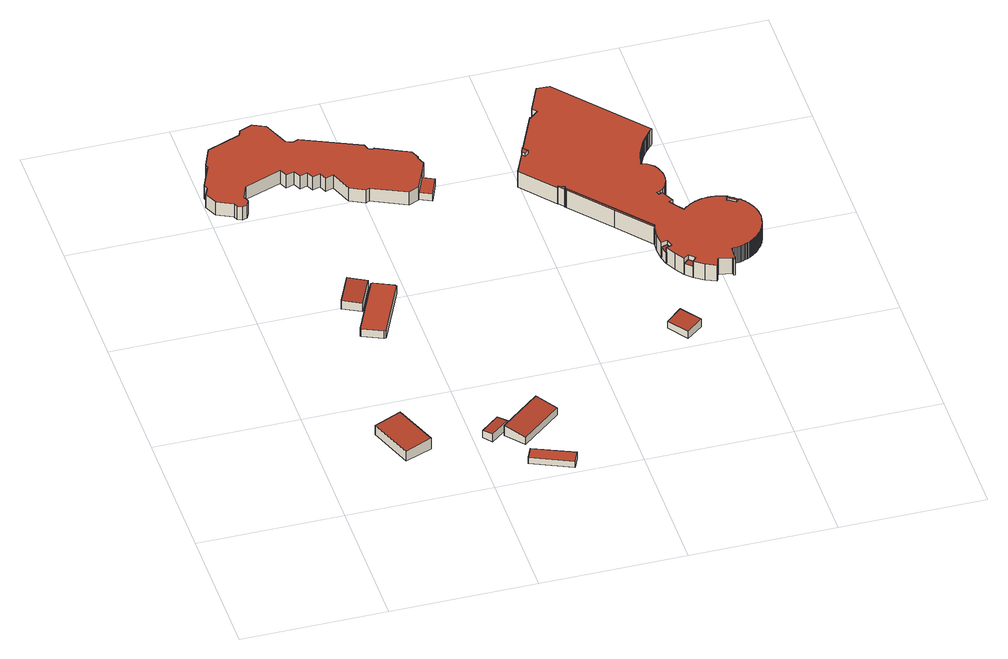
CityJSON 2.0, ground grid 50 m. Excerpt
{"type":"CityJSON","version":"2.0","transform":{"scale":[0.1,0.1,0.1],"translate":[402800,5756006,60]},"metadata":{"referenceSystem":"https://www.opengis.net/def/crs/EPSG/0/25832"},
"CityObjects":{
"building1":{"type":"Building","attributes":{"Gemeindeschluessel":"05515000","Geometrietyp2DReferenz":"3000","function":"31001_3200","roofType":"2100","measuredHeight":4.38},"geometry":[{"type":"Solid","lod":"2","boundaries":[[[[0,1,2,3]],[[4,5,1,0]],[[6,7,5,4]],[[3,2,7,6]],[[4,0,3,6]],[[1,5,7,2]]]],"semantics":{"surfaces":[{"type":"WallSurface"},{"type":"RoofSurface"},{"type":"GroundSurface"}],"values":[[0,0,0,0,1,2]]}}]},
"building2":{"type":"Building","attributes":{"Gemeindeschluessel":"05515000","Geometrietyp2DReferenz":"3000","function":"31001_3200","roofType":"2100","measuredHeight":3.52},"geometry":[{"type":"Solid","lod":"2","boundaries":[[[[8,9,10,11]],[[12,13,9,8]],[[14,15,13,12]],[[11,10,15,14]],[[12,8,11,14]],[[9,13,15,10]]]],"semantics":{"surfaces":[{"type":"WallSurface"},{"type":"RoofSurface"},{"type":"GroundSurface"}],"values":[[0,0,0,0,1,2]]}}]},
"building3":{"type":"Building","attributes":{"Gemeindeschluessel":"05515000","Geometrietyp2DReferenz":"3000","function":"31001_3200","roofType":"2100","measuredHeight":3.23},"geometry":[{"type":"Solid","lod":"2","boundaries":[[[[16,17,18,19]],[[20,21,17,16]],[[22,23,21,20]],[[19,18,23,22]],[[20,16,19,22]],[[17,21,23,18]]]],"semantics":{"surfaces":[{"type":"WallSurface"},{"type":"RoofSurface"},{"type":"GroundSurface"}],"values":[[0,0,0,0,1,2]]}}]},
"building4":{"type":"Building","attributes":{"Gemeindeschluessel":"05515000","Geometrietyp2DReferenz":"3000","function":"31001_3200","roofType":"1000","measuredHeight":3.07},"geometry":[{"type":"Solid","lod":"2","boundaries":[[[[24,25,26,27]],[[28,29,25,24]],[[30,31,29,28]],[[32,33,31,30]],[[34,35,33,32]],[[36,37,35,34]],[[38,39,37,36]],[[27,26,39,38]],[[36,34,32,30,28,24,27,38]],[[25,29,31,33,35,37,39,26]]]],"semantics":{"surfaces":[{"type":"WallSurface"},{"type":"RoofSurface"},{"type":"GroundSurface"}],"values":[[0,0,0,0,0,0,0,0,1,2]]}}]},
"building5":{"type":"Building","attributes":{"Gemeindeschluessel":"05515000","Geometrietyp2DReferenz":"3000","function":"31001_3200","roofType":"1000","measuredHeight":2.64},"geometry":[{"type":"Solid","lod":"2","boundaries":[[[[40,41,42,43]],[[44,45,41,40]],[[46,47,45,44]],[[43,42,47,46]],[[44,40,43,46]],[[41,45,47,42]]]],"semantics":{"surfaces":[{"type":"WallSurface"},{"type":"RoofSurface"},{"type":"GroundSurface"}],"values":[[0,0,0,0,1,2]]}}]},
"building6":{"type":"Building","attributes":{"Gemeindeschluessel":"05515000","Geometrietyp2DReferenz":"3000","function":"31001_3200","roofType":"2100","measuredHeight":4.05},"geometry":[{"type":"Solid","lod":"2","boundaries":[[[[48,49,50,51]],[[52,53,49,48]],[[54,55,53,52]],[[51,50,55,54]],[[52,48,51,54]],[[49,53,55,50]]]],"semantics":{"surfaces":[{"type":"WallSurface"},{"type":"RoofSurface"},{"type":"GroundSurface"}],"values":[[0,0,0,0,1,2]]}}]},
"building7":{"type":"Building","attributes":{"Gemeindeschluessel":"05515000","Geometrietyp2DReferenz":"3000","function":"31001_3200","roofType":"1000","measuredHeight":5.35},"address":[{"country":"Germany","locality":"Münster","thoroughfareNumber":"317","thoroughfareName":"Sentruper Straße"}],"geometry":[{"type":"Solid","lod":"2","boundaries":[[[[56,57,58,59]],[[60,61,57,56]],[[62,63,61,60]],[[64,65,63,62]],[[66,67,65,64]],[[68,69,67,66]],[[70,71,69,68]],[[72,73,71,70]],[[74,75,73,72]],[[76,77,75,74]],[[78,79,77,76]],[[80,81,79,78]],[[82,83,81,80]],[[84,85,83,82]],[[86,87,85,84]],[[88,89,87,86]],[[90,91,89,88]],[[92,93,91,90]],[[94,95,93,92]],[[96,97,95,94]],[[98,99,97,96]],[[100,101,99,98]],[[102,103,101,100]],[[104,105,103,102]],[[106,107,105,104]],[[108,109,107,106]],[[110,111,109,108]],[[112,113,111,110]],[[114,115,113,112]],[[116,117,115,114]],[[118,119,117,116]],[[120,121,119,118]],[[122,123,121,120]],[[124,125,123,122]],[[126,127,125,124]],[[128,129,127,126]],[[130,131,129,128]],[[132,133,131,130]],[[134,135,133,132]],[[136,137,135,134]],[[138,139,137,136]],[[140,141,139,138]],[[142,143,141,140]],[[59,58,143,142]],[[140,138,136,134,132,130,128,126,124,122,120,118,116,114,112,110,108,106,104,102,100,98,96,94,92,90,88,86,84,82,80,78,76,74,72,70,68,66,64,62,60,56,59,142]],[[57,61,63,65,67,69,71,73,75,77,79,81,83,85,87,89,91,93,95,97,99,101,103,105,107,109,111,113,115,117,119,121,123,125,127,129,131,133,135,137,139,141,143,58]]]],"semantics":{"surfaces":[{"type":"WallSurface"},{"type":"RoofSurface"},{"type":"GroundSurface"}],"values":[[0,0,0,0,0,0,0,0,0,0,0,0,0,0,0,0,0,0,0,0,0,0,0,0,0,0,0,0,0,0,0,0,0,0,0,0,0,0,0,0,0,0,0,0,1,2]]}}]},
"building8":{"type":"Building","attributes":{"Gemeindeschluessel":"05515000","Geometrietyp2DReferenz":"3000","function":"31001_3200","roofType":"1000","measuredHeight":2.86},"geometry":[{"type":"Solid","lod":"2","boundaries":[[[[144,145,146,147]],[[148,149,145,144]],[[150,151,149,148]],[[147,146,151,150]],[[148,144,147,150]],[[145,149,151,146]]]],"semantics":{"surfaces":[{"type":"WallSurface"},{"type":"RoofSurface"},{"type":"GroundSurface"}],"values":[[0,0,0,0,1,2]]}}]},
"building9":{"type":"Building","attributes":{"Gemeindeschluessel":"05515000","Geometrietyp2DReferenz":"3000","function":"31001_3200","roofType":"2100","measuredHeight":3.37},"geometry":[{"type":"Solid","lod":"2","boundaries":[[[[152,153,154,155]],[[156,157,153,152]],[[158,159,157,156]],[[155,154,159,158]],[[156,152,155,158]],[[153,157,159,154]]]],"semantics":{"surfaces":[{"type":"WallSurface"},{"type":"RoofSurface"},{"type":"GroundSurface"}],"values":[[0,0,0,0,1,2]]}}]},
"building10":{"type":"Building","attributes":{"Gemeindeschluessel":"05515000","Geometrietyp2DReferenz":"3000","function":"51009_1610","roofType":"1000","measuredHeight":7.42},"geometry":[{"type":"Solid","lod":"2","boundaries":[[[[160,161,162,163]],[[164,165,161,160]],[[166,167,165,164]],[[163,162,167,166]],[[164,160,163,166]],[[161,165,167,162]]]],"semantics":{"surfaces":[{"type":"WallSurface"},{"type":"RoofSurface"},{"type":"GroundSurface"}],"values":[[0,0,0,0,1,2]]}}]},
"building11":{"type":"Building","attributes":{"Gemeindeschluessel":"05515000","Geometrietyp2DReferenz":"3000","function":"51009_1610","roofType":"2100","measuredHeight":7.1},"geometry":[{"type":"Solid","lod":"2","boundaries":[[[[168,169,170,171]],[[172,173,169,168]],[[174,175,173,172]],[[171,170,175,174]],[[172,168,171,174]],[[169,173,175,170]]]],"semantics":{"surfaces":[{"type":"WallSurface"},{"type":"RoofSurface"},{"type":"GroundSurface"}],"values":[[0,0,0,0,1,2]]}}]},
"building12":{"type":"Building","attributes":{"Gemeindeschluessel":"05515000","Geometrietyp2DReferenz":"3000","function":"51009_1610","roofType":"1000","measuredHeight":7.19},"geometry":[{"type":"Solid","lod":"2","boundaries":[[[[176,177,178,179]],[[180,181,177,176]],[[182,183,181,180]],[[184,185,183,182]],[[186,187,185,184]],[[188,189,187,186]],[[179,178,189,188]],[[186,184,182,180,176,179,188]],[[177,181,183,185,187,189,178]]]],"semantics":{"surfaces":[{"type":"WallSurface"},{"type":"RoofSurface"},{"type":"GroundSurface"}],"values":[[0,0,0,0,0,0,0,1,2]]}}]},
"building13":{"type":"Building","attributes":{"Gemeindeschluessel":"05515000","Geometrietyp2DReferenz":"3000","function":"51009_1610","roofType":"2100","measuredHeight":4.82},"geometry":[{"type":"Solid","lod":"2","boundaries":[[[[190,191,192,193]],[[194,195,191,190]],[[196,197,195,194]],[[193,192,197,196]],[[194,190,193,196]],[[191,195,197,192]]]],"semantics":{"surfaces":[{"type":"WallSurface"},{"type":"RoofSurface"},{"type":"GroundSurface"}],"values":[[0,0,0,0,1,2]]}}]},
"building14":{"type":"Building","attributes":{"Gemeindeschluessel":"05515000","Geometrietyp2DReferenz":"3000","function":"51009_1610","roofType":"2100","measuredHeight":4.81},"geometry":[{"type":"Solid","lod":"2","boundaries":[[[[198,199,200,201]],[[202,203,199,198]],[[204,205,203,202]],[[201,200,205,204]],[[202,198,201,204]],[[199,203,205,200]]]],"semantics":{"surfaces":[{"type":"WallSurface"},{"type":"RoofSurface"},{"type":"GroundSurface"}],"values":[[0,0,0,0,1,2]]}}]},
"building15":{"type":"Building","attributes":{"name":"Westfälisches Pferdemuseum","Gemeindeschluessel":"05515000","Geometrietyp2DReferenz":"3000","function":"31001_3034","roofType":"1000","measuredHeight":6.66},"address":[{"country":"Germany","locality":"Münster","thoroughfareNumber":"311","thoroughfareName":"Sentruper Straße"}],"geometry":[{"type":"Solid","lod":"2","boundaries":[[[[206,207,208,209]],[[210,211,207,206]],[[212,213,211,210]],[[214,215,213,212]],[[216,217,215,214]],[[218,219,217,216]],[[220,221,219,218]],[[222,223,221,220]],[[224,225,223,222]],[[226,227,225,224]],[[228,229,227,226]],[[230,231,229,228]],[[232,233,231,230]],[[234,235,233,232]],[[236,237,235,234]],[[238,239,237,236]],[[240,241,239,238]],[[242,243,241,240]],[[244,245,243,242]],[[246,247,245,244]],[[248,249,247,246]],[[250,251,249,248]],[[252,253,251,250]],[[254,255,253,252]],[[256,257,255,254]],[[258,259,257,256]],[[260,261,259,258]],[[262,263,261,260]],[[264,265,263,262]],[[266,267,265,264]],[[268,269,267,266]],[[270,271,269,268]],[[272,273,271,270]],[[274,275,273,272]],[[276,277,275,274]],[[278,279,277,276]],[[280,281,279,278]],[[282,283,281,280]],[[284,285,283,282]],[[286,287,285,284]],[[288,289,287,286]],[[290,291,289,288]],[[292,293,291,290]],[[294,295,293,292]],[[296,297,295,294]],[[298,299,297,296]],[[300,301,299,298]],[[302,303,301,300]],[[304,305,303,302]],[[306,307,305,304]],[[308,309,307,306]],[[310,311,309,308]],[[312,313,311,310]],[[314,315,313,312]],[[316,317,315,314]],[[318,319,317,316]],[[320,321,319,318]],[[322,323,321,320]],[[324,325,323,322]],[[326,327,325,324]],[[328,329,327,326]],[[330,331,329,328]],[[332,333,331,330]],[[334,335,333,332]],[[336,337,335,334]],[[338,339,337,336]],[[340,341,339,338]],[[342,343,341,340]],[[344,345,343,342]],[[346,347,345,344]],[[348,349,347,346]],[[350,351,349,348]],[[352,353,351,350]],[[354,355,353,352]],[[356,357,355,354]],[[358,359,357,356]],[[360,361,359,358]],[[362,363,361,360]],[[364,365,363,362]],[[366,367,365,364]],[[368,369,367,366]],[[370,371,369,368]],[[372,373,371,370]],[[374,375,373,372]],[[376,377,375,374]],[[378,379,377,376]],[[380,381,379,378]],[[382,383,381,380]],[[384,385,383,382]],[[386,387,385,384]],[[388,389,387,386]],[[390,391,389,388]],[[392,393,391,390]],[[394,395,393,392]],[[396,397,395,394]],[[398,399,397,396]],[[400,401,399,398]],[[402,403,401,400]],[[404,405,403,402]],[[406,407,405,404]],[[408,409,407,406]],[[410,411,409,408]],[[412,413,411,410]],[[414,415,413,412]],[[416,417,415,414]],[[418,419,417,416]],[[420,421,419,418]],[[422,423,421,420]],[[424,425,423,422]],[[426,427,425,424]],[[428,429,427,426]],[[430,431,429,428]],[[432,433,431,430]],[[434,435,433,432]],[[436,437,435,434]],[[438,439,437,436]],[[440,441,439,438]],[[442,443,441,440]],[[444,445,443,442]],[[446,447,445,444]],[[448,449,447,446]],[[450,451,449,448]],[[452,453,451,450]],[[454,455,453,452]],[[456,457,455,454]],[[458,459,457,456]],[[460,461,459,458]],[[462,199,461,460]],[[463,200,199,462]],[[464,205,200,463]],[[465,203,205,464]],[[466,467,203,465]],[[468,197,467,466]],[[469,195,197,468]],[[470,191,195,469]],[[471,192,191,470]],[[472,473,192,471]],[[474,178,473,472]],[[475,189,178,474]],[[476,187,189,475]],[[477,185,187,476]],[[478,183,185,477]],[[479,181,183,478]],[[480,481,181,479]],[[482,483,481,480]],[[484,485,483,482]],[[486,487,485,484]],[[488,489,487,486]],[[490,491,489,488]],[[492,493,491,490]],[[494,495,493,492]],[[496,497,495,494]],[[498,499,497,496]],[[500,501,499,498]],[[502,503,501,500]],[[504,505,503,502]],[[506,507,505,504]],[[508,509,507,506]],[[510,511,509,508]],[[506,504,502,500,498,496,494,492,490,488,486,484,482,480,479,478,477,476,475,474,472,471,470,469,468,466,465,464,463,462,460,458,456,454,452,450,448,446,444,442,440,438,436,434,432,430,428,426,424,422,420,418,416,414,412,410,408,406,404,402,400,398,396,394,392,390,388,386,384,382,380,378,376,374,372,370,368,366,364,362,360,358,356,354,352,350,348,346,344,342,340,338,336,334,332,330,328,326,324,322,320,318,316,314,312,310,308,306,304,302,300,298,296,294,292,290,288,286,284,282,280,278,276,274,272,270,268,266,264,262,260,258,256,254,252,250,248,246,244,242,240,238,236,234,232,230,228,226,224,222,220,218,216,214,212,210,206,209,512,513,514,515,516,517,518,519,520,521,522,523,524,525,526,527,528,529,530,531,532,533,534,510,508]],[[535,536,537,538,539,540,541,542,543,544,545,546,547,548,549,550,551,552,553,554,555,556,557,208,207,211,213,215,217,219,221,223,225,227,229,231,233,235,237,239,241,243,245,247,249,251,253,255,257,259,261,263,265,267,269,271,273,275,277,279,281,283,285,287,289,291,293,295,297,299,301,303,305,307,309,311,313,315,317,319,321,323,325,327,329,331,333,335,337,339,341,343,345,347,349,351,353,355,357,359,361,363,365,367,369,371,373,375,377,379,381,383,385,387,389,391,393,395,397,399,401,403,405,407,409,411,413,415,417,419,421,423,425,427,429,431,433,435,437,439,441,443,445,447,449,451,453,455,457,459,461,199,200,205,203,467,197,195,191,192,473,178,189,187,185,183,181,481,483,485,487,489,491,493,495,497,499,501,503,505,507,509,511]],[[534,535,511,510]],[[533,536,535,534]],[[532,537,536,533]],[[531,538,537,532]],[[530,539,538,531]],[[529,540,539,530]],[[528,541,540,529]],[[527,542,541,528]],[[526,543,542,527]],[[525,544,543,526]],[[524,545,544,525]],[[523,546,545,524]],[[522,547,546,523]],[[521,548,547,522]],[[520,549,548,521]],[[519,550,549,520]],[[518,551,550,519]],[[517,552,551,518]],[[516,553,552,517]],[[515,554,553,516]],[[514,555,554,515]],[[513,556,555,514]],[[512,557,556,513]],[[209,208,557,512]]]],"semantics":{"surfaces":[{"type":"WallSurface"},{"type":"RoofSurface"},{"type":"GroundSurface"}],"values":[[0,0,0,0,0,0,0,0,0,0,0,0,0,0,0,0,0,0,0,0,0,0,0,0,0,0,0,0,0,0,0,0,0,0,0,0,0,0,0,0,0,0,0,0,0,0,0,0,0,0,0,0,0,0,0,0,0,0,0,0,0,0,0,0,0,0,0,0,0,0,0,0,0,0,0,0,0,0,0,0,0,0,0,0,0,0,0,0,0,0,0,0,0,0,0,0,0,0,0,0,0,0,0,0,0,0,0,0,0,0,0,0,0,0,0,0,0,0,0,0,0,0,0,0,0,0,0,0,0,0,0,0,0,0,0,0,0,0,0,0,0,0,0,0,0,0,0,0,0,0,0,0,0,0,0,0,0,0,0,1,2,0,0,0,0,0,0,0,0,0,0,0,0,0,0,0,0,0,0,0,0,0,0,0,0]]}}]},
"building16":{"type":"Building","attributes":{"Gemeindeschluessel":"05515000","Geometrietyp2DReferenz":"3000","function":"51009_1610","roofType":"2100","measuredHeight":7.3},"geometry":[{"type":"Solid","lod":"2","boundaries":[[[[558,321,323,559]],[[560,561,321,558]],[[562,563,561,560]],[[564,565,563,562]],[[566,327,565,564]],[[567,325,327,566]],[[559,323,325,567]],[[566,564,562,560,558,559,567]],[[321,561,563,565,327,325,323]]]],"semantics":{"surfaces":[{"type":"WallSurface"},{"type":"RoofSurface"},{"type":"GroundSurface"}],"values":[[0,0,0,0,0,0,0,1,2]]}}]}
},
"vertices":[
[295,381,67],[295,381,23],[202,345,23],[202,345,62],[354,227,67],[354,227,23],[261,191,62],[261,191,23],
[275,983,56],[275,983,20],[338,953,20],[338,953,52],[324,1089,56],[324,1089,20],[387,1060,52],[387,1060,20],
[618,257,55],[618,257,23],[592,289,23],[592,289,51],[553,205,55],[553,205,23],[528,236,51],[528,236,23],
[365,800,53],[365,800,22],[372,802,22],[372,802,53],[297,830,53],[297,830,22],[295,835,53],[295,835,22],[391,1041,53],[391,1041,22],[397,1043,53],[397,1043,22],[463,1013,53],[463,1013,22],[466,1005,53],[466,1005,22],
[632,68,49],[632,68,23],[771,7,23],[771,7,49],[651,110,49],[651,110,23],[790,50,49],[790,50,23],
[598,226,64],[598,226,23],[651,162,23],[651,162,53],[737,340,64],[737,340,23],[789,276,53],[789,276,23],
[504,1484,63],[504,1484,9],[516,1489,9],[516,1489,63],[454,1508,63],[454,1508,9],[424,1585,63],[424,1585,9],[396,1575,63],[396,1575,9],[386,1602,63],[386,1602,9],[358,1593,63],[358,1593,9],[347,1619,63],[347,1619,9],[321,1610,63],[321,1610,9],[308,1636,63],[308,1636,9],[279,1627,63],[279,1627,9],[268,1654,63],[268,1654,9],[139,1607,63],[139,1607,9],[119,1556,63],[119,1556,9],[127,1537,63],[127,1537,9],[117,1519,63],[117,1519,9],[100,1513,63],[100,1513,9],[84,1521,63],[84,1521,9],[79,1534,63],[79,1534,9],[24,1560,63],[24,1560,9],[5,1606,63],[5,1606,9],[18,1633,63],[18,1633,9],[12,1650,63],[12,1650,9],[50,1737,63],[50,1737,9],[46,1749,63],[46,1749,9],[75,1818,63],[75,1818,9],[191,1861,63],[191,1861,9],[199,1881,63],[199,1881,9],[243,1899,63],[243,1899,9],[287,1879,63],[287,1879,9],[323,1790,63],[323,1790,9],[348,1780,63],[348,1780,9],[366,1788,63],[366,1788,9],[561,1701,63],[561,1701,9],[568,1681,63],[568,1681,9],[582,1675,63],[582,1675,9],[588,1677,63],[588,1677,9],[698,1626,63],[698,1626,9],[710,1595,63],[710,1595,9],[708,1591,63],[708,1591,9],[719,1561,63],[719,1561,9],[702,1522,63],[702,1522,9],[671,1451,63],[671,1451,9],[634,1436,63],[634,1436,9],
[702,1522,39],[702,1522,10],[671,1451,10],[671,1451,39],[741,1503,39],[741,1503,10],[711,1433,39],[711,1433,10],
[1303,539,41],[1303,539,13],[1359,581,13],[1359,581,47],[1254,606,41],[1254,606,13],[1309,649,47],[1309,649,13],
[1051,1501,86],[1051,1501,11],[1036,1519,11],[1036,1519,86],[1038,1490,86],[1038,1490,11],[1028,1501,86],[1028,1501,11],
[1110,1286,81],[1110,1286,11],[1115,1299,11],[1115,1299,82],[1092,1306,82],[1092,1306,11],[1094,1309,82],[1094,1309,11],
[1234,1141,81],[1234,1141,9],[1333,1025,9],[1333,1025,81],[1113,1282,81],[1113,1282,9],[1116,1291,81],[1116,1291,9],[1240,1146,81],[1240,1146,9],[1336,1034,81],[1336,1034,9],[1333,1028,81],[1333,1028,9],
[1355,957,57],[1355,957,9],[1335,953,9],[1335,953,55],[1363,930,57],[1363,930,9],[1343,923,55],[1343,923,9],
[1406,832,54],[1406,832,9],[1419,848,9],[1419,848,57],[1383,854,54],[1383,854,9],[1399,867,57],[1399,867,9],
[1416,1330,75],[1416,1330,9],[1411,1335,9],[1411,1335,75],[1421,1325,75],[1421,1325,9],[1424,1319,75],[1424,1319,9],[1428,1313,75],[1428,1313,9],[1430,1307,75],[1430,1307,9],[1434,1294,75],[1434,1294,9],[1437,1281,75],[1437,1281,9],[1437,1268,75],[1437,1268,9],[1436,1255,75],[1436,1255,9],[1434,1242,75],[1434,1242,9],[1429,1230,75],[1429,1230,9],[1423,1218,75],[1423,1218,9],[1414,1208,75],[1414,1208,9],[1403,1201,75],[1403,1201,9],[1391,1197,75],[1391,1197,9],[1395,1186,75],[1395,1186,9],[1408,1192,75],[1408,1192,9],[1429,1147,75],[1429,1147,9],[1416,1141,75],[1416,1141,9],[1424,1128,75],[1424,1128,9],[1432,1117,75],[1432,1117,9],[1440,1105,75],[1440,1105,9],[1446,1098,75],[1446,1098,9],[1452,1091,75],[1452,1091,9],[1455,1095,75],[1455,1095,9],[1459,1098,75],[1459,1098,9],[1463,1101,75],[1463,1101,9],[1468,1104,75],[1468,1104,9],[1472,1107,75],[1472,1107,9],[1473,1108,75],[1473,1108,9],[1477,1111,75],[1477,1111,9],[1482,1113,75],[1482,1113,9],[1487,1116,75],[1487,1116,9],[1491,1118,75],[1491,1118,9],[1496,1120,75],[1496,1120,9],[1501,1121,75],[1501,1121,9],[1506,1123,75],[1506,1123,9],[1511,1124,75],[1511,1124,9],[1515,1125,75],[1515,1125,9],[1520,1126,75],[1520,1126,9],[1525,1127,75],[1525,1127,9],[1530,1128,75],[1530,1128,9],[1535,1128,75],[1535,1128,9],[1540,1128,75],[1540,1128,9],[1546,1128,75],[1546,1128,9],[1551,1128,75],[1551,1128,9],[1556,1128,75],[1556,1128,9],[1560,1127,75],[1560,1127,9],[1565,1127,75],[1565,1127,9],[1570,1126,75],[1570,1126,9],[1575,1125,75],[1575,1125,9],[1580,1123,75],[1580,1123,9],[1585,1122,75],[1585,1122,9],[1590,1120,75],[1590,1120,9],[1595,1118,75],[1595,1118,9],[1599,1116,75],[1599,1116,9],[1603,1115,75],[1603,1115,9],[1596,1100,75],[1596,1100,9],[1623,1080,75],[1623,1080,9],[1635,1092,75],[1635,1092,9],[1639,1089,75],[1639,1089,9],[1643,1084,75],[1643,1084,9],[1647,1080,75],[1647,1080,9],[1650,1076,75],[1650,1076,9],[1653,1071,75],[1653,1071,9],[1657,1067,75],[1657,1067,9],[1659,1062,75],[1659,1062,9],[1662,1057,75],[1662,1057,9],[1665,1051,75],[1665,1051,9],[1668,1046,75],[1668,1046,9],[1670,1040,75],[1670,1040,9],[1672,1034,75],[1672,1034,9],[1674,1027,75],[1674,1027,9],[1675,1021,75],[1675,1021,9],[1677,1014,75],[1677,1014,9],[1677,1008,75],[1677,1008,9],[1678,1001,75],[1678,1001,9],[1678,995,75],[1678,995,9],[1678,988,75],[1678,988,9],[1677,982,75],[1677,982,9],[1677,975,75],[1677,975,9],[1675,969,75],[1675,969,9],[1674,963,75],[1674,963,9],[1672,956,75],[1672,956,9],[1671,951,75],[1671,951,9],[1669,947,75],[1669,947,9],[1667,942,75],[1667,942,9],[1665,937,75],[1665,937,9],[1663,932,75],[1663,932,9],[1660,928,75],[1660,928,9],[1657,923,75],[1657,923,9],[1655,919,75],[1655,919,9],[1652,915,75],[1652,915,9],[1648,911,75],[1648,911,9],[1645,907,75],[1645,907,9],[1642,903,75],[1642,903,9],[1640,901,75],[1640,901,9],[1636,897,75],[1636,897,9],[1632,894,75],[1632,894,9],[1628,891,75],[1628,891,9],[1624,887,75],[1624,887,9],[1620,884,75],[1620,884,9],[1616,882,75],[1616,882,9],[1611,879,75],[1611,879,9],[1607,876,75],[1607,876,9],[1602,874,75],[1602,874,9],[1597,872,75],[1597,872,9],[1593,870,75],[1593,870,9],[1588,868,75],[1588,868,9],[1583,866,75],[1583,866,9],[1578,865,75],[1578,865,9],[1573,864,75],[1573,864,9],[1568,863,75],[1568,863,9],[1563,862,75],[1563,862,9],[1558,861,75],[1558,861,9],[1552,861,75],[1552,861,9],[1547,861,75],[1547,861,9],[1542,861,75],[1542,861,9],[1539,806,75],[1539,806,9],[1534,806,75],[1534,806,9],[1534,813,75],[1534,813,9],[1532,814,75],[1532,814,9],[1486,823,75],[1486,823,9],[1483,816,75],[1483,816,9],[1477,796,75],[1477,796,9],[1475,792,75],[1475,792,9],[1439,809,75],[1439,809,9],[1406,832,75],[1419,848,75],[1399,867,75],[1383,854,75],[1361,886,75],[1361,886,9],[1343,923,75],[1363,930,75],[1355,957,75],[1335,953,75],[1331,993,75],[1331,993,9],[1333,1025,75],[1333,1028,75],[1336,1034,75],[1240,1146,75],[1116,1291,75],[1113,1282,75],[1110,1286,75],[1110,1286,9],[1115,1299,75],[1115,1299,9],[1094,1309,75],[1094,1309,9],[1092,1306,75],[1092,1306,9],[992,1423,75],[992,1423,9],[993,1423,75],[993,1423,9],[1028,1501,75],[1028,1501,9],[1038,1490,75],[1038,1490,9],[1051,1501,75],[1051,1501,9],[1036,1519,75],[1036,1519,9],[1105,1670,75],[1105,1670,9],[1107,1667,75],[1107,1667,9],[1137,1693,75],[1137,1693,9],[1123,1710,75],[1123,1710,9],[1166,1805,75],[1166,1805,9],[1210,1803,75],[1210,1803,9],[1406,1339,75],[1400,1343,75],[1394,1345,75],[1388,1347,75],[1381,1348,75],[1383,1357,75],[1385,1366,75],[1387,1375,75],[1390,1384,75],[1393,1393,75],[1396,1402,75],[1399,1411,75],[1403,1419,75],[1408,1429,75],[1413,1438,75],[1418,1448,75],[1424,1457,75],[1429,1465,75],[1435,1474,75],[1442,1482,75],[1448,1490,75],[1455,1498,75],[1464,1507,75],[1464,1507,9],[1455,1498,9],[1448,1490,9],[1442,1482,9],[1435,1474,9],[1429,1465,9],[1424,1457,9],[1418,1448,9],[1413,1438,9],[1408,1429,9],[1403,1419,9],[1399,1411,9],[1396,1402,9],[1393,1393,9],[1390,1384,9],[1387,1375,9],[1385,1366,9],[1383,1357,9],[1381,1348,9],[1388,1347,9],[1394,1345,9],[1400,1343,9],[1406,1339,9],
[1603,1115,74],[1596,1100,82],[1611,1110,74],[1611,1110,9],[1620,1105,73],[1620,1105,9],[1627,1099,73],[1627,1099,9],[1635,1092,73],[1623,1080,82]
]}
